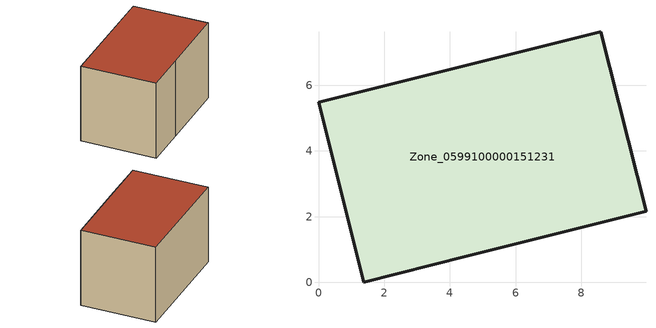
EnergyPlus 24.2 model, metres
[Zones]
Zone_0599100000151231
 floor ground (C_G): 8.59,7.63 9.97,2.17 4.5,0.79 1.38,0 0,5.48 z0
 wall outside (C_F): 4.5,0.79 9.97,2.17 8.59,7.63 0,5.48 1.38,0 4.5,0.79 z0:5.94
 roof outside (C_R): 9.97,2.17 8.59,7.63 0,5.48 1.38,0 4.5,0.79 z5.94
[BUILDING]
Pand.0599100000151231: North Axis=0; Terrain=City; Loads Convergence Tolerance Value=0.04; Temperature Convergence Tolerance Value=0.4; Solar Distribution=FullExterior; Maximum Number of Warmup Days=25; Minimum Number of Warmup Days=1
[Site:Location]
Rotterdam.The.Hague.AP_ZH_NLD Design_Conditions: Latitude=51.96; Longitude=4.45; Time Zone=1; Elevation=-4.5
[SITE:GROUNDTEMPERATURE:BUILDINGSURFACE]
18, 18, 18, 18, 18, 18, 18, 18, 18, 18, 18, 18
[MATERIAL] Thermal Absorptance=0.9; Solar Absorptance=0.7; Visible Absorptance=0.7
Name | Roughness | Thickness | Conductivity | Density | Specific Heat
G.TC.1975-1991 | MediumSmooth | 0.15 | 0.288461 | 540 | 1210
F.TC.1975-1991 | Rough | 0.3 | 0.230769 | 1920 | 840
R.TC.1975-1991 | MediumRough | 0.2 | 0.153846 | 1500 | 1000
[CONSTRUCTION]
C_G: G.TC.1975-1991
C_F: F.TC.1975-1991
C_R: R.TC.1975-1991
[ZONE]
Zone_0599100000151231: Type=1; Multiplier=1; Ceiling Height=Autocalculate; Volume=Autocalculate; Floor Area=autocalculate; Part of Total Floor Area=Yes
[ZONEINFILTRATION:DESIGNFLOWRATE]
Infil_Zone_0599100000151231: Zone or ZoneList or Space or SpaceList=Zone_0599100000151231; Schedule=AlwaysOn; Design Flow Rate Calculation Method=Flow/Area; Flow Rate per Floor Area=0.003; Constant Term Coefficient=1; Temperature Term Coefficient=0; Velocity Term Coefficient=0; Velocity Squared Term Coefficient=0
[HVACTEMPLATE:ZONE:IDEALLOADSAIRSYSTEM]
Zone_0599100000151231: Maximum Heating Supply Air Temperature=50; Minimum Cooling Supply Air Temperature=13; Maximum Heating Supply Air Humidity Ratio=0.0156; Minimum Cooling Supply Air Humidity Ratio=0.0077; Heating Limit=NoLimit; Cooling Limit=NoLimit; Dehumidification Control Type=ConstantSensibleHeatRatio; Cooling Sensible Heat Ratio=0.7; Dehumidification Setpoint=60; Humidification Control Type=None; Humidification Setpoint=30; Outdoor Air Method=None; Outdoor Air Flow Rate per Person=0.00944; Outdoor Air Flow Rate per Zone Floor Area=0; Outdoor Air Flow Rate per Zone=0; Demand Controlled Ventilation Type=None; Outdoor Air Economizer Type=NoEconomizer; Heat Recovery Type=None; Sensible Heat Recovery Effectiveness=0.7; Latent Heat Recovery Effectiveness=0.65
[ZONECONTROL:THERMOSTAT]
ThermostatControl_Zone_0599100000151231: Zone or ZoneList=Zone_0599100000151231; Control Type Schedule=DualSetpointControlType; Control 1=Thermostat_Zone_0599100000151231; Temperature Difference Between Cutout And Setpoint=0
[THERMOSTATSETPOINT:DUALSETPOINT]
Thermostat_Zone_0599100000151231: Heating Setpoint Temperature Schedule=HeatingSetpoint_Zone_0599100000151231; Cooling Setpoint Temperature Schedule=CoolingSetpoint_Zone_0599100000151231
[SCHEDULE:COMPACT]
HeatingSetpoint_Zone_0599100000151231: Through: 12/31, For: AllDays, Until: 24:00, 21
CoolingSetpoint_Zone_0599100000151231: Through: 12/31, For: AllDays, Until: 24:00, 24
DualSetpointControlType: Through: 12/31, For: AllDays, Until: 24:00, 4
AlwaysOn: Through: 12/31, For: AllDays, Until: 24:00, 1
